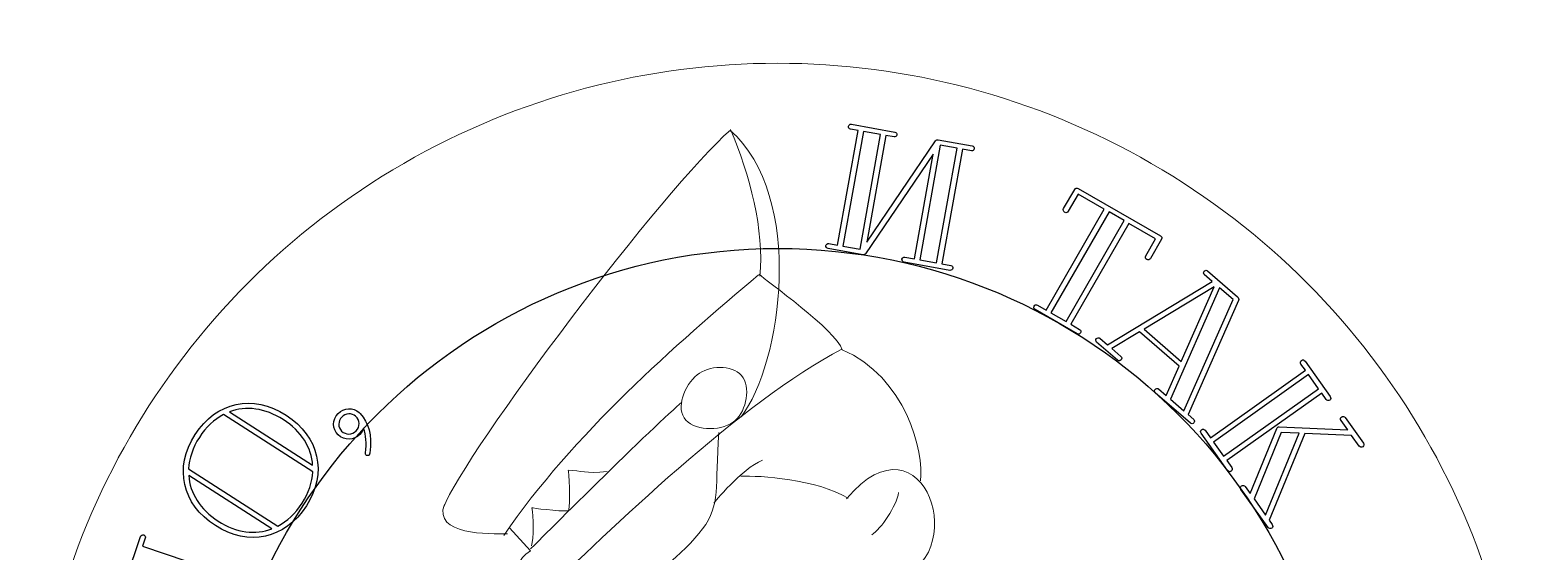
# Model space of a CAD drawing. Header units: millimetres. Extents: x -37.8 to 32.2, y 47.8 to 121.
# Drawn here: x -37.8 to 32.2, y 96.6 to 121 of the extents above; entities that cross this region are included whole.
import ezdxf

# ---------------------------------------------------------------- set-up
doc = ezdxf.new("R2010")
doc.units = ezdxf.units.MM
doc.header["$MEASUREMENT"] = 0
doc.layers.add('layer 1', color=7, linetype='Continuous')

msp = doc.modelspace()

# ---------------------------------------------------------------- linework, layer by layer
at = {"layer": 'layer 1', "color": 250}
msp.add_ellipse((-2.8405, 84.2364), major_axis=(0, 26.5), ratio=1, dxfattribs=at)
at = {"layer": 'layer 1', "lineweight": 9}
for points in [[(-20.3488, 114.7228), (-9.5198, 120.9749), (3.8222, 120.9749), (14.6512, 114.7228)], [(-5.0464, 116.2836), (-8.1364, 113.6077), (-17.4384, 101.2475), (-18.4896, 98.6035)], [(-4.5483, 102.8435), (-2.6369, 105.3602), (-1.5422, 113.1617), (-5.0783, 116.2836)], [(-5.0464, 116.3154), (-4.1544, 114.1811), (-3.4536, 111.6008), (-3.6766, 109.4345)], [(-37.8488, 84.4119), (-37.8488, 96.9162), (-31.1778, 108.4706), (-20.3488, 114.7228)], [(14.6512, 114.7228), (25.4802, 108.4706), (32.1512, 96.9162), (32.1512, 84.4119)], [(-15.6545, 97.2974), (-12.4292, 102.0365), (-7.5833, 106.2533), (-3.7403, 109.4983)], [(0.178, 105.9941), (-0.0769, 106.8861), (-3.4218, 109.2434), (-3.7085, 109.5301)], [(-13.8477, 94.5284), (-10.8969, 97.3666), (-4.4996, 103.6062), (0.1632, 106.0164)], [(0.178, 105.9941), (3.1514, 104.7327), (4.0442, 101.1749), (3.8414, 99.8459)], [(-6.6074, 104.8154), (-6.0767, 105.2569), (-4.9866, 105.3071), (-4.5367, 104.7836)], [(-7.136, 102.6888), (-7.6466, 103.258), (-7.1951, 104.3264), (-6.6074, 104.8154)], [(-4.5367, 104.7836), (-4.0757, 104.2472), (-4.3044, 103.1617), (-4.8234, 102.6811)], [(-14.4121, 96.6603), (-14.4121, 96.6603), (-8.3742, 102.702), (-7.323, 103.5302)], [(0.3885, 99.011), (4.0151, 103.3359), (6.4028, 96.1052), (2.5059, 95.2041)], [(-4.8234, 102.6811), (-5.3541, 102.1896), (-6.6531, 102.1503), (-7.136, 102.6887)], [(-6.3525, 97.6), (-5.4969, 98.7467), (-5.795, 99.5273), (-5.588, 102.1077)], [(-5.8286, 98.8082), (-5.8286, 98.8082), (-4.5221, 100.4301), (-3.5535, 100.813)], [(-12.6282, 98.4442), (-12.5087, 98.7787), (-12.6441, 100.3556), (-12.6441, 100.3556)], [(-12.6441, 100.3556), (-12.0388, 100.3343), (-11.8457, 100.1638), (-10.8283, 100.2919)], [(-4.5672, 100.0697), (-3.6774, 100.0979), (-1.0081, 99.9345), (0.4561, 99.0335)], [(-18.4427, 98.7422), (-18.9945, 97.3005), (-16.3174, 97.3724), (-15.4952, 97.3611)], [(1.5598, 97.3215), (2.0103, 97.6144), (2.7086, 98.6505), (2.8212, 99.3038)], [(-14.3643, 96.8036), (-14.2608, 97.1381), (-14.2608, 98.2212), (-14.3484, 98.5876)], [(-14.3484, 98.5876), (-14.3484, 98.5876), (-13.0821, 98.4044), (-12.6282, 98.4442)], [(-15.3996, 97.6478), (-15.3996, 97.6478), (-14.4121, 96.5647), (-14.4121, 96.5647)], [(-14.0617, 91.0058), (-12.883, 92.7579), (-8.1018, 95.2556), (-6.3525, 97.6)], [(-14.4121, 96.5647), (-15.7341, 95.7524), (-14.2528, 95.0197), (-13.7909, 94.5418)]]:
    msp.add_open_spline(points, degree=3, dxfattribs=at)
at = {"layer": 'layer 1', "color": 250}
for points, knots in [([(5.2673, 109.9445), (5.2673, 109.9445), (4.8506, 110.0189), (4.8506, 110.0189), (4.8506, 110.0189), (4.8506, 110.0189), (5.8094, 115.3865), (5.8094, 115.3865), (5.8094, 115.3865), (5.8094, 115.3865), (6.2261, 115.312), (6.2261, 115.312), (6.2261, 115.312), (6.2928, 115.3001), (6.3517, 115.3412), (6.3636, 115.4079), (6.3636, 115.4079), (6.3741, 115.4662), (6.3345, 115.5335), (6.2678, 115.5454), (6.2678, 115.5454), (6.2678, 115.5454), (4.6759, 115.8298), (4.6759, 115.8298), (4.6759, 115.8298), (4.6342, 115.8373), (4.5797, 115.8212), (4.5556, 115.7825), (4.5556, 115.7825), (4.5556, 115.7825), (1.3336, 111.0342), (1.3336, 111.0342), (1.3336, 111.0342), (1.3336, 111.0342), (2.2255, 116.0267), (2.2255, 116.0267), (2.2255, 116.0267), (2.2255, 116.0267), (2.6088, 115.9582), (2.6088, 115.9582), (2.6088, 115.9582), (2.6672, 115.9478), (2.7261, 115.9889), (2.738, 116.0556), (2.738, 116.0556), (2.7485, 116.1139), (2.7089, 116.1812), (2.6505, 116.1916), (2.6505, 116.1916), (2.6505, 116.1916), (0.6085, 116.5564), (0.6085, 116.5564), (0.6085, 116.5564), (0.5419, 116.5683), (0.4814, 116.5188), (0.471, 116.4606), (0.471, 116.4606), (0.4591, 116.3938), (0.5002, 116.3349), (0.5668, 116.323), (0.5668, 116.323), (0.5668, 116.323), (0.9253, 116.2589), (0.9253, 116.2589), (0.9253, 116.2589), (0.9253, 116.2589), (-0.0336, 110.8914), (-0.0336, 110.8914), (-0.0336, 110.8914), (-0.0336, 110.8914), (-0.442, 110.9644), (-0.442, 110.9644), (-0.442, 110.9644), (-0.5087, 110.9763), (-0.5691, 110.9268), (-0.5795, 110.8685), (-0.5795, 110.8685), (-0.5914, 110.8018), (-0.5503, 110.7429), (-0.4837, 110.731), (-0.4837, 110.731), (-0.4837, 110.731), (1.1499, 110.4391), (1.1499, 110.4391), (1.1499, 110.4391), (1.1916, 110.4317), (1.2461, 110.4478), (1.2701, 110.4864), (1.2701, 110.4864), (1.2701, 110.4864), (4.4341, 115.1505), (4.4341, 115.1505), (4.4341, 115.1505), (4.4341, 115.1505), (3.5587, 110.2497), (3.5587, 110.2497), (3.5587, 110.2497), (3.5587, 110.2497), (3.117, 110.3286), (3.117, 110.3286), (3.117, 110.3286), (3.0502, 110.3405), (2.9898, 110.2911), (2.9793, 110.2327), (2.9793, 110.2327), (2.9674, 110.1661), (3.0085, 110.1071), (3.0753, 110.0952), (3.0753, 110.0952), (3.0753, 110.0952), (5.2256, 109.7111), (5.2256, 109.7111), (5.2256, 109.7111), (5.2923, 109.6992), (5.3512, 109.7403), (5.3631, 109.8069), (5.3631, 109.8069), (5.3735, 109.8653), (5.334, 109.9326), (5.2673, 109.9445)], [0, 0, 0, 0, 0.0322581, 0.0322581, 0.0322581, 0.0322581, 0.0645161, 0.0645161, 0.0645161, 0.0645161, 0.0967742, 0.0967742, 0.0967742, 0.0967742, 0.1290323, 0.1290323, 0.1290323, 0.1290323, 0.1612903, 0.1612903, 0.1612903, 0.1612903, 0.1935484, 0.1935484, 0.1935484, 0.1935484, 0.2258065, 0.2258065, 0.2258065, 0.2258065, 0.2580645, 0.2580645, 0.2580645, 0.2580645, 0.2903226, 0.2903226, 0.2903226, 0.2903226, 0.3225806, 0.3225806, 0.3225806, 0.3225806, 0.3548387, 0.3548387, 0.3548387, 0.3548387, 0.3870968, 0.3870968, 0.3870968, 0.3870968, 0.4193548, 0.4193548, 0.4193548, 0.4193548, 0.4516129, 0.4516129, 0.4516129, 0.4516129, 0.483871, 0.483871, 0.483871, 0.483871, 0.516129, 0.516129, 0.516129, 0.516129, 0.5483871, 0.5483871, 0.5483871, 0.5483871, 0.5806452, 0.5806452, 0.5806452, 0.5806452, 0.6129032, 0.6129032, 0.6129032, 0.6129032, 0.6451613, 0.6451613, 0.6451613, 0.6451613, 0.6774194, 0.6774194, 0.6774194, 0.6774194, 0.7096774, 0.7096774, 0.7096774, 0.7096774, 0.7419355, 0.7419355, 0.7419355, 0.7419355, 0.7741935, 0.7741935, 0.7741935, 0.7741935, 0.8064516, 0.8064516, 0.8064516, 0.8064516, 0.8387097, 0.8387097, 0.8387097, 0.8387097, 0.8709677, 0.8709677, 0.8709677, 0.8709677, 0.9032258, 0.9032258, 0.9032258, 0.9032258, 0.9354839, 0.9354839, 0.9354839, 0.9354839, 1, 1, 1, 1]), ([(1.1753, 116.2143), (1.1753, 116.2143), (1.9754, 116.0713), (1.9754, 116.0713), (1.9754, 116.0713), (1.9754, 116.0713), (1.0166, 110.7038), (1.0166, 110.7038), (1.0166, 110.7038), (1.0166, 110.7038), (0.2165, 110.8467), (0.2165, 110.8467), (0.2165, 110.8467), (0.2165, 110.8467), (1.1753, 116.2143), (1.1753, 116.2143)], [0, 0, 0, 0, 0.2, 0.2, 0.2, 0.2, 0.4, 0.4, 0.4, 0.4, 0.6, 0.6, 0.6, 0.6, 1, 1, 1, 1]), ([(4.7675, 115.5726), (4.7675, 115.5726), (5.5594, 115.4311), (5.5594, 115.4311), (5.5594, 115.4311), (5.5594, 115.4311), (4.6006, 110.0636), (4.6006, 110.0636), (4.6006, 110.0636), (4.6006, 110.0636), (3.8087, 110.205), (3.8087, 110.205), (3.8087, 110.205), (3.8087, 110.205), (4.7675, 115.5726), (4.7675, 115.5726)], [0, 0, 0, 0, 0.2, 0.2, 0.2, 0.2, 0.4, 0.4, 0.4, 0.4, 0.6, 0.6, 0.6, 0.6, 1, 1, 1, 1]), ([(15.0802, 111.3331), (15.0802, 111.3331), (11.2341, 113.5447), (11.2341, 113.5447), (11.2341, 113.5447), (11.1754, 113.5784), (11.0987, 113.5639), (11.0649, 113.5053), (11.0649, 113.5053), (11.0649, 113.5053), (10.5458, 112.6025), (10.5458, 112.6025), (10.5458, 112.6025), (10.512, 112.5437), (10.5339, 112.4628), (10.5926, 112.4291), (10.5926, 112.4291), (10.6586, 112.3911), (10.7322, 112.4171), (10.766, 112.4759), (10.766, 112.4759), (10.766, 112.4759), (11.226, 113.2758), (11.226, 113.2758), (11.226, 113.2758), (11.226, 113.2758), (12.4517, 112.571), (12.4517, 112.571), (12.4517, 112.571), (12.4517, 112.571), (9.7337, 107.8443), (9.7337, 107.8443), (9.7337, 107.8443), (9.7337, 107.8443), (9.3301, 108.0764), (9.3301, 108.0764), (9.3301, 108.0764), (9.2713, 108.1101), (9.1947, 108.0956), (9.1609, 108.0368), (9.1609, 108.0368), (9.1271, 107.9782), (9.1531, 107.9046), (9.2119, 107.8708), (9.2119, 107.8708), (9.2119, 107.8708), (11.1789, 106.7397), (11.1789, 106.7397), (11.1789, 106.7397), (11.2303, 106.7102), (11.307, 106.7247), (11.3408, 106.7834), (11.3408, 106.7834), (11.3746, 106.8421), (11.3485, 106.9157), (11.2971, 106.9453), (11.2971, 106.9453), (11.2971, 106.9453), (10.8787, 107.1859), (10.8787, 107.1859), (10.8787, 107.1859), (10.8787, 107.1859), (13.5967, 111.9126), (13.5967, 111.9126), (13.5967, 111.9126), (13.5967, 111.9126), (14.8519, 111.1909), (14.8519, 111.1909), (14.8519, 111.1909), (14.8519, 111.1909), (14.3919, 110.3909), (14.3919, 110.3909), (14.3919, 110.3909), (14.3581, 110.3321), (14.3799, 110.2513), (14.4387, 110.2175), (14.4387, 110.2175), (14.4974, 110.1837), (14.5783, 110.2055), (14.6121, 110.2643), (14.6121, 110.2643), (14.6121, 110.2643), (15.1312, 111.1671), (15.1312, 111.1671), (15.1312, 111.1671), (15.1649, 111.2258), (15.1389, 111.2994), (15.0802, 111.3331)], [0, 0, 0, 0, 0.0434783, 0.0434783, 0.0434783, 0.0434783, 0.0869565, 0.0869565, 0.0869565, 0.0869565, 0.1304348, 0.1304348, 0.1304348, 0.1304348, 0.173913, 0.173913, 0.173913, 0.173913, 0.2173913, 0.2173913, 0.2173913, 0.2173913, 0.2608696, 0.2608696, 0.2608696, 0.2608696, 0.3043478, 0.3043478, 0.3043478, 0.3043478, 0.3478261, 0.3478261, 0.3478261, 0.3478261, 0.3913043, 0.3913043, 0.3913043, 0.3913043, 0.4347826, 0.4347826, 0.4347826, 0.4347826, 0.4782609, 0.4782609, 0.4782609, 0.4782609, 0.5217391, 0.5217391, 0.5217391, 0.5217391, 0.5652174, 0.5652174, 0.5652174, 0.5652174, 0.6086957, 0.6086957, 0.6086957, 0.6086957, 0.6521739, 0.6521739, 0.6521739, 0.6521739, 0.6956522, 0.6956522, 0.6956522, 0.6956522, 0.7391304, 0.7391304, 0.7391304, 0.7391304, 0.7826087, 0.7826087, 0.7826087, 0.7826087, 0.826087, 0.826087, 0.826087, 0.826087, 0.8695652, 0.8695652, 0.8695652, 0.8695652, 0.9130435, 0.9130435, 0.9130435, 0.9130435, 1, 1, 1, 1]), ([(10.6585, 107.3125), (10.6585, 107.3125), (9.9539, 107.7176), (9.9539, 107.7176), (9.9539, 107.7176), (9.9539, 107.7176), (12.6719, 112.4444), (12.6719, 112.4444), (12.6719, 112.4444), (12.6719, 112.4444), (13.3765, 112.0392), (13.3765, 112.0392), (13.3765, 112.0392), (13.3765, 112.0392), (10.6585, 107.3125), (10.6585, 107.3125)], [0, 0, 0, 0, 0.2, 0.2, 0.2, 0.2, 0.4, 0.4, 0.4, 0.4, 0.6, 0.6, 0.6, 0.6, 1, 1, 1, 1]), ([(16.6357, 102.7293), (16.6357, 102.7293), (16.3733, 102.9566), (16.3733, 102.9566), (16.3733, 102.9566), (16.3733, 102.9566), (18.7274, 108.2992), (18.7274, 108.2992), (18.7274, 108.2992), (18.7581, 108.3734), (18.7419, 108.4323), (18.6907, 108.4767), (18.6907, 108.4767), (18.6907, 108.4767), (17.2892, 109.6907), (17.2892, 109.6907), (17.2892, 109.6907), (17.2444, 109.7295), (17.1727, 109.7244), (17.1284, 109.6732), (17.1284, 109.6732), (17.084, 109.622), (17.0891, 109.5503), (17.134, 109.5115), (17.134, 109.5115), (17.134, 109.5115), (17.5052, 109.1899), (17.5052, 109.1899), (17.5052, 109.1899), (17.5052, 109.1899), (12.604, 106.2218), (12.604, 106.2218), (12.604, 106.2218), (12.604, 106.2218), (12.2457, 106.5322), (12.2457, 106.5322), (12.2457, 106.5322), (12.2008, 106.571), (12.1236, 106.5595), (12.0848, 106.5146), (12.0848, 106.5146), (12.0405, 106.4635), (12.0456, 106.3918), (12.0904, 106.353), (12.0904, 106.353), (12.0904, 106.353), (13.0759, 105.4993), (13.0759, 105.4993), (13.0759, 105.4993), (13.1207, 105.4605), (13.1924, 105.4656), (13.2367, 105.5168), (13.2367, 105.5168), (13.2755, 105.5616), (13.276, 105.6397), (13.2311, 105.6785), (13.2311, 105.6785), (13.2311, 105.6785), (12.8024, 106.0499), (12.8024, 106.0499), (12.8024, 106.0499), (12.8024, 106.0499), (14.0967, 106.8329), (14.0967, 106.8329), (14.0967, 106.8329), (14.0967, 106.8329), (15.9526, 105.2253), (15.9526, 105.2253), (15.9526, 105.2253), (15.9526, 105.2253), (15.3494, 103.8436), (15.3494, 103.8436), (15.3494, 103.8436), (15.3494, 103.8436), (14.991, 104.154), (14.991, 104.154), (14.991, 104.154), (14.9462, 104.1928), (14.869, 104.1813), (14.8302, 104.1365), (14.8302, 104.1365), (14.7858, 104.0853), (14.791, 104.0136), (14.8358, 103.9748), (14.8358, 103.9748), (14.8358, 103.9748), (16.4804, 102.5501), (16.4804, 102.5501), (16.4804, 102.5501), (16.5253, 102.5113), (16.5969, 102.5164), (16.6412, 102.5676), (16.6412, 102.5676), (16.6801, 102.6124), (16.6805, 102.6905), (16.6357, 102.7293)], [0, 0, 0, 0, 0.04, 0.04, 0.04, 0.04, 0.08, 0.08, 0.08, 0.08, 0.12, 0.12, 0.12, 0.12, 0.16, 0.16, 0.16, 0.16, 0.2, 0.2, 0.2, 0.2, 0.24, 0.24, 0.24, 0.24, 0.28, 0.28, 0.28, 0.28, 0.32, 0.32, 0.32, 0.32, 0.36, 0.36, 0.36, 0.36, 0.4, 0.4, 0.4, 0.4, 0.44, 0.44, 0.44, 0.44, 0.48, 0.48, 0.48, 0.48, 0.52, 0.52, 0.52, 0.52, 0.56, 0.56, 0.56, 0.56, 0.6, 0.6, 0.6, 0.6, 0.64, 0.64, 0.64, 0.64, 0.68, 0.68, 0.68, 0.68, 0.72, 0.72, 0.72, 0.72, 0.76, 0.76, 0.76, 0.76, 0.8, 0.8, 0.8, 0.8, 0.84, 0.84, 0.84, 0.84, 0.88, 0.88, 0.88, 0.88, 0.92, 0.92, 0.92, 0.92, 1, 1, 1, 1]), ([(14.3096, 106.9623), (14.3096, 106.9623), (17.5948, 108.9443), (17.5948, 108.9443), (17.5948, 108.9443), (17.5948, 108.9443), (16.0566, 105.4489), (16.0566, 105.4489), (16.0566, 105.4489), (16.0566, 105.4489), (14.3096, 106.9623), (14.3096, 106.9623)], [0, 0, 0, 0, 0.25, 0.25, 0.25, 0.25, 0.5, 0.5, 0.5, 0.5, 1, 1, 1, 1]), ([(17.8507, 108.8906), (17.8507, 108.8906), (18.4778, 108.3473), (18.4778, 108.3473), (18.4778, 108.3473), (18.4778, 108.3473), (16.1749, 103.1285), (16.1749, 103.1285), (16.1749, 103.1285), (16.1749, 103.1285), (15.5478, 103.6717), (15.5478, 103.6717), (15.5478, 103.6717), (15.5478, 103.6717), (17.8507, 108.8906), (17.8507, 108.8906)], [0, 0, 0, 0, 0.2, 0.2, 0.2, 0.2, 0.4, 0.4, 0.4, 0.4, 0.6, 0.6, 0.6, 0.6, 1, 1, 1, 1]), ([(18.4157, 100.4716), (18.4157, 100.4716), (18.185, 100.7959), (18.185, 100.7959), (18.185, 100.7959), (18.185, 100.7959), (22.6284, 103.9559), (22.6284, 103.9559), (22.6284, 103.9559), (22.6284, 103.9559), (22.8345, 103.6661), (22.8345, 103.6661), (22.8345, 103.6661), (22.8738, 103.6109), (22.9495, 103.5921), (23.0048, 103.6314), (23.0048, 103.6314), (23.0599, 103.6706), (23.067, 103.7483), (23.0277, 103.8035), (23.0277, 103.8035), (23.0277, 103.8035), (21.8501, 105.4595), (21.8501, 105.4595), (21.8501, 105.4595), (21.8108, 105.5147), (21.7351, 105.5335), (21.6799, 105.4943), (21.6799, 105.4943), (21.6247, 105.455), (21.6176, 105.3772), (21.6569, 105.3221), (21.6569, 105.3221), (21.6569, 105.3221), (21.863, 105.0323), (21.863, 105.0323), (21.863, 105.0323), (21.863, 105.0323), (17.4195, 101.8723), (17.4195, 101.8723), (17.4195, 101.8723), (17.4195, 101.8723), (17.1742, 102.2172), (17.1742, 102.2172), (17.1742, 102.2172), (17.1398, 102.2656), (17.0641, 102.2844), (17.0089, 102.2451), (17.0089, 102.2451), (16.9537, 102.2058), (16.9466, 102.1281), (16.981, 102.0798), (16.981, 102.0798), (16.981, 102.0798), (18.2224, 100.3341), (18.2224, 100.3341), (18.2224, 100.3341), (18.2617, 100.279), (18.3374, 100.2601), (18.3926, 100.2993), (18.3926, 100.2993), (18.4479, 100.3386), (18.4549, 100.4164), (18.4157, 100.4716)], [0, 0, 0, 0, 0.0588235, 0.0588235, 0.0588235, 0.0588235, 0.1176471, 0.1176471, 0.1176471, 0.1176471, 0.1764706, 0.1764706, 0.1764706, 0.1764706, 0.2352941, 0.2352941, 0.2352941, 0.2352941, 0.2941176, 0.2941176, 0.2941176, 0.2941176, 0.3529412, 0.3529412, 0.3529412, 0.3529412, 0.4117647, 0.4117647, 0.4117647, 0.4117647, 0.4705882, 0.4705882, 0.4705882, 0.4705882, 0.5294118, 0.5294118, 0.5294118, 0.5294118, 0.5882353, 0.5882353, 0.5882353, 0.5882353, 0.6470588, 0.6470588, 0.6470588, 0.6470588, 0.7058824, 0.7058824, 0.7058824, 0.7058824, 0.7647059, 0.7647059, 0.7647059, 0.7647059, 0.8235294, 0.8235294, 0.8235294, 0.8235294, 0.8823529, 0.8823529, 0.8823529, 0.8823529, 1, 1, 1, 1]), ([(22.0102, 104.8253), (22.0102, 104.8253), (22.4812, 104.1629), (22.4812, 104.1629), (22.4812, 104.1629), (22.4812, 104.1629), (18.0378, 101.0029), (18.0378, 101.0029), (18.0378, 101.0029), (18.0378, 101.0029), (17.5667, 101.6653), (17.5667, 101.6653), (17.5667, 101.6653), (17.5667, 101.6653), (22.0102, 104.8253), (22.0102, 104.8253)], [0, 0, 0, 0, 0.2, 0.2, 0.2, 0.2, 0.4, 0.4, 0.4, 0.4, 0.6, 0.6, 0.6, 0.6, 1, 1, 1, 1]), ([(-30.1162, 102.0156), (-31.1122, 100.4617), (-30.7269, 98.7565), (-29.1658, 97.7558), (-29.1658, 97.7558), (-27.6119, 96.7598), (-25.9016, 97.1217), (-24.9056, 98.6756), (-24.9056, 98.6756), (-23.9141, 100.2224), (-24.2993, 101.9276), (-25.8532, 102.9236), (-25.8532, 102.9236), (-27.4143, 103.9243), (-29.1247, 103.5624), (-30.1162, 102.0156)], [0, 0, 0, 0, 0.2, 0.2, 0.2, 0.2, 0.4, 0.4, 0.4, 0.4, 0.6, 0.6, 0.6, 0.6, 1, 1, 1, 1]), ([(-26.2366, 97.7287), (-26.2366, 97.7287), (-30.4208, 100.4107), (-30.4208, 100.4107), (-30.4208, 100.4107), (-30.3919, 100.895), (-30.2272, 101.4029), (-29.9166, 101.8876), (-29.9166, 101.8876), (-29.6059, 102.3723), (-29.2176, 102.7269), (-28.7897, 102.9554), (-28.7897, 102.9554), (-28.7897, 102.9554), (-24.6055, 100.2734), (-24.6055, 100.2734), (-24.6055, 100.2734), (-24.6343, 99.789), (-24.7945, 99.2882), (-25.1052, 98.8035), (-25.1052, 98.8035), (-25.4158, 98.3188), (-25.8086, 97.9571), (-26.2366, 97.7287)], [0, 0, 0, 0, 0.1428571, 0.1428571, 0.1428571, 0.1428571, 0.2857143, 0.2857143, 0.2857143, 0.2857143, 0.4285714, 0.4285714, 0.4285714, 0.4285714, 0.5714286, 0.5714286, 0.5714286, 0.5714286, 0.7142857, 0.7142857, 0.7142857, 0.7142857, 1, 1, 1, 1]), ([(-24.6109, 100.5786), (-24.6109, 100.5786), (-28.51, 103.0778), (-28.51, 103.0778), (-28.51, 103.0778), (-27.7356, 103.376), (-26.8411, 103.2652), (-25.9858, 102.7169), (-25.9858, 102.7169), (-25.1376, 102.1732), (-24.6634, 101.4067), (-24.6109, 100.5786)], [0, 0, 0, 0, 0.25, 0.25, 0.25, 0.25, 0.5, 0.5, 0.5, 0.5, 1, 1, 1, 1]), ([(-22.4348, 103.046), (-22.7106, 103.3089), (-23.1532, 103.2864), (-23.422, 103.0045), (-23.422, 103.0045), (-23.6965, 102.7166), (-23.698, 102.2733), (-23.4223, 102.0104), (-23.4223, 102.0104), (-23.122, 101.7241), (-22.6732, 101.7408), (-22.3986, 102.0288), (-22.3986, 102.0288), (-22.3168, 102.1145), (-22.2592, 102.2118), (-22.2318, 102.3142), (-22.2318, 102.3142), (-22.1102, 101.9878), (-22.0833, 101.6111), (-22.1384, 101.1607), (-22.1384, 101.1607), (-22.1484, 101.0765), (-22.1055, 101.0357), (-22.0515, 101.031), (-22.0515, 101.031), (-21.9736, 101.0269), (-21.9507, 101.0753), (-21.9404, 101.1474), (-21.9404, 101.1474), (-21.8118, 102.0308), (-21.9983, 102.5713), (-22.3858, 102.9992), (-22.3858, 102.9992), (-22.3858, 102.9992), (-22.4348, 103.046), (-22.4348, 103.046)], [0, 0, 0, 0, 0.1, 0.1, 0.1, 0.1, 0.2, 0.2, 0.2, 0.2, 0.3, 0.3, 0.3, 0.3, 0.4, 0.4, 0.4, 0.4, 0.5, 0.5, 0.5, 0.5, 0.6, 0.6, 0.6, 0.6, 0.7, 0.7, 0.7, 0.7, 0.8, 0.8, 0.8, 0.8, 1, 1, 1, 1]), ([(-23.2587, 102.182), (-23.4302, 102.3456), (-23.4315, 102.651), (-23.2504, 102.8409), (-23.2504, 102.8409), (-23.0751, 103.0248), (-22.77, 103.038), (-22.5985, 102.8744), (-22.5985, 102.8744), (-22.4023, 102.6874), (-22.3833, 102.3885), (-22.5702, 102.1924), (-22.5702, 102.1924), (-22.763, 101.9902), (-23.0625, 101.995), (-23.2587, 102.182)], [0, 0, 0, 0, 0.2, 0.2, 0.2, 0.2, 0.4, 0.4, 0.4, 0.4, 0.6, 0.6, 0.6, 0.6, 1, 1, 1, 1]), ([(20.3097, 97.8083), (20.3097, 97.8083), (20.1723, 98.0014), (20.1723, 98.0014), (20.1723, 98.0014), (20.1723, 98.0014), (21.8371, 102.0737), (21.8371, 102.0737), (21.8371, 102.0737), (21.8371, 102.0737), (24.0318, 101.9825), (24.0318, 101.9825), (24.0318, 101.9825), (24.0318, 101.9825), (24.39, 101.4788), (24.39, 101.4788), (24.39, 101.4788), (24.4293, 101.4237), (24.5001, 101.4117), (24.5554, 101.451), (24.5554, 101.451), (24.6105, 101.4902), (24.6225, 101.5611), (24.5833, 101.6162), (24.5833, 101.6162), (24.5833, 101.6162), (23.7295, 102.8168), (23.7295, 102.8168), (23.7295, 102.8168), (23.6902, 102.8721), (23.6193, 102.884), (23.5642, 102.8448), (23.5642, 102.8448), (23.5089, 102.8055), (23.4969, 102.7346), (23.5362, 102.6794), (23.5362, 102.6794), (23.5362, 102.6794), (23.8503, 102.2378), (23.8503, 102.2378), (23.8503, 102.2378), (23.8503, 102.2378), (20.6439, 102.3783), (20.6439, 102.3783), (20.6439, 102.3783), (20.6203, 102.3823), (20.5947, 102.3745), (20.574, 102.3598), (20.574, 102.3598), (20.5533, 102.345), (20.5375, 102.3234), (20.5266, 102.2949), (20.5266, 102.2949), (20.5266, 102.2949), (19.2842, 99.2503), (19.2842, 99.2503), (19.2842, 99.2503), (19.2842, 99.2503), (19.0437, 99.5884), (19.0437, 99.5884), (19.0437, 99.5884), (19.0045, 99.6436), (18.9336, 99.6555), (18.8784, 99.6162), (18.8784, 99.6162), (18.8232, 99.577), (18.8113, 99.5062), (18.8505, 99.451), (18.8505, 99.451), (18.8505, 99.451), (20.1165, 97.6709), (20.1165, 97.6709), (20.1165, 97.6709), (20.1558, 97.6156), (20.2315, 97.5968), (20.2866, 97.636), (20.2866, 97.636), (20.3419, 97.6753), (20.349, 97.753), (20.3097, 97.8083)], [0, 0, 0, 0, 0.047619, 0.047619, 0.047619, 0.047619, 0.0952381, 0.0952381, 0.0952381, 0.0952381, 0.1428571, 0.1428571, 0.1428571, 0.1428571, 0.1904762, 0.1904762, 0.1904762, 0.1904762, 0.2380952, 0.2380952, 0.2380952, 0.2380952, 0.2857143, 0.2857143, 0.2857143, 0.2857143, 0.3333333, 0.3333333, 0.3333333, 0.3333333, 0.3809524, 0.3809524, 0.3809524, 0.3809524, 0.4285714, 0.4285714, 0.4285714, 0.4285714, 0.4761905, 0.4761905, 0.4761905, 0.4761905, 0.5238095, 0.5238095, 0.5238095, 0.5238095, 0.5714286, 0.5714286, 0.5714286, 0.5714286, 0.6190476, 0.6190476, 0.6190476, 0.6190476, 0.6666667, 0.6666667, 0.6666667, 0.6666667, 0.7142857, 0.7142857, 0.7142857, 0.7142857, 0.7619048, 0.7619048, 0.7619048, 0.7619048, 0.8095238, 0.8095238, 0.8095238, 0.8095238, 0.8571429, 0.8571429, 0.8571429, 0.8571429, 0.9047619, 0.9047619, 0.9047619, 0.9047619, 1, 1, 1, 1]), ([(20.7271, 102.1153), (20.7271, 102.1153), (21.5783, 102.087), (21.5783, 102.087), (21.5783, 102.087), (21.5783, 102.087), (20.0055, 98.236), (20.0055, 98.236), (20.0055, 98.236), (20.0055, 98.236), (19.4608, 99.0019), (19.4608, 99.0019), (19.4608, 99.0019), (19.4608, 99.0019), (20.7271, 102.1153), (20.7271, 102.1153)], [0, 0, 0, 0, 0.2, 0.2, 0.2, 0.2, 0.4, 0.4, 0.4, 0.4, 0.6, 0.6, 0.6, 0.6, 1, 1, 1, 1]), ([(-29.0333, 97.9625), (-29.8816, 98.5062), (-30.3557, 99.2728), (-30.4153, 100.1055), (-30.4153, 100.1055), (-30.4153, 100.1055), (-26.5162, 97.6062), (-26.5162, 97.6062), (-26.5162, 97.6062), (-27.2906, 97.3081), (-28.1851, 97.4188), (-29.0333, 97.9625)], [0, 0, 0, 0, 0.25, 0.25, 0.25, 0.25, 0.5, 0.5, 0.5, 0.5, 1, 1, 1, 1]), ([(-27.2724, 95.4475), (-27.2724, 95.4475), (-27.4081, 95.0466), (-27.4081, 95.0466), (-27.4081, 95.0466), (-27.4081, 95.0466), (-32.5729, 96.7941), (-32.5729, 96.7941), (-32.5729, 96.7941), (-32.5729, 96.7941), (-32.4481, 97.1629), (-32.4481, 97.1629), (-32.4481, 97.1629), (-32.4264, 97.2271), (-32.4556, 97.2995), (-32.5198, 97.3212), (-32.5198, 97.3212), (-32.5839, 97.3429), (-32.651, 97.3031), (-32.6727, 97.2389), (-32.6727, 97.2389), (-32.6727, 97.2389), (-33.3321, 95.29), (-33.3321, 95.29), (-33.3321, 95.29), (-33.3538, 95.2259), (-33.3247, 95.1535), (-33.2606, 95.1318), (-33.2606, 95.1318), (-33.1963, 95.11), (-33.1292, 95.1499), (-33.1075, 95.2141), (-33.1075, 95.2141), (-33.1075, 95.2141), (-32.9962, 95.5429), (-32.9962, 95.5429), (-32.9962, 95.5429), (-32.9962, 95.5429), (-30.6464, 94.7479), (-30.6464, 94.7479), (-30.6464, 94.7479), (-30.6464, 94.7479), (-31.3357, 92.7107), (-31.3357, 92.7107), (-31.3357, 92.7107), (-31.3357, 92.7107), (-33.6855, 93.5058), (-33.6855, 93.5058), (-33.6855, 93.5058), (-33.6855, 93.5058), (-33.5525, 93.8988), (-33.5525, 93.8988), (-33.5525, 93.8988), (-33.5308, 93.9629), (-33.5627, 94.0273), (-33.6269, 94.0491), (-33.6269, 94.0491), (-33.691, 94.0708), (-33.7554, 94.0389), (-33.7771, 93.9748), (-33.7771, 93.9748), (-33.7771, 93.9748), (-34.4528, 91.9778), (-34.4528, 91.9778), (-34.4528, 91.9778), (-34.4799, 91.8976), (-34.4481, 91.8332), (-34.384, 91.8115), (-34.384, 91.8115), (-34.3197, 91.7897), (-34.2553, 91.8216), (-34.2282, 91.9018), (-34.2282, 91.9018), (-34.2282, 91.9018), (-34.1088, 92.2547), (-34.1088, 92.2547), (-34.1088, 92.2547), (-34.1088, 92.2547), (-28.9439, 90.5072), (-28.9439, 90.5072), (-28.9439, 90.5072), (-28.9439, 90.5072), (-29.0905, 90.0741), (-29.0905, 90.0741), (-29.0905, 90.0741), (-29.1122, 90.0099), (-29.0803, 89.9455), (-29.0161, 89.9238), (-29.0161, 89.9238), (-28.9439, 89.8994), (-28.8876, 89.934), (-28.8659, 89.9981), (-28.8659, 89.9981), (-28.8659, 89.9981), (-28.1359, 92.1554), (-28.1359, 92.1554), (-28.1359, 92.1554), (-28.1142, 92.2197), (-28.138, 92.2813), (-28.2102, 92.3058), (-28.2102, 92.3058), (-28.2744, 92.3275), (-28.3388, 92.2957), (-28.3605, 92.2314), (-28.3605, 92.2314), (-28.3605, 92.2314), (-28.5206, 91.7583), (-28.5206, 91.7583), (-28.5206, 91.7583), (-28.5206, 91.7583), (-31.1111, 92.6347), (-31.1111, 92.6347), (-31.1111, 92.6347), (-31.1111, 92.6347), (-30.4218, 94.6719), (-30.4218, 94.6719), (-30.4218, 94.6719), (-30.4218, 94.6719), (-27.8314, 93.7954), (-27.8314, 93.7954), (-27.8314, 93.7954), (-27.8314, 93.7954), (-27.9861, 93.3382), (-27.9861, 93.3382), (-27.9861, 93.3382), (-28.0078, 93.2741), (-27.9787, 93.2016), (-27.9144, 93.1799), (-27.9144, 93.1799), (-27.8503, 93.1582), (-27.7832, 93.1981), (-27.7615, 93.2622), (-27.7615, 93.2622), (-27.7615, 93.2622), (-27.0478, 95.3716), (-27.0478, 95.3716), (-27.0478, 95.3716), (-27.0261, 95.4357), (-27.0552, 95.5081), (-27.1193, 95.5298), (-27.1193, 95.5298), (-27.1836, 95.5516), (-27.2507, 95.5117), (-27.2724, 95.4475)], [0, 0, 0, 0, 0.027027, 0.027027, 0.027027, 0.027027, 0.0540541, 0.0540541, 0.0540541, 0.0540541, 0.0810811, 0.0810811, 0.0810811, 0.0810811, 0.1081081, 0.1081081, 0.1081081, 0.1081081, 0.1351351, 0.1351351, 0.1351351, 0.1351351, 0.1621622, 0.1621622, 0.1621622, 0.1621622, 0.1891892, 0.1891892, 0.1891892, 0.1891892, 0.2162162, 0.2162162, 0.2162162, 0.2162162, 0.2432432, 0.2432432, 0.2432432, 0.2432432, 0.2702703, 0.2702703, 0.2702703, 0.2702703, 0.2972973, 0.2972973, 0.2972973, 0.2972973, 0.3243243, 0.3243243, 0.3243243, 0.3243243, 0.3513514, 0.3513514, 0.3513514, 0.3513514, 0.3783784, 0.3783784, 0.3783784, 0.3783784, 0.4054054, 0.4054054, 0.4054054, 0.4054054, 0.4324324, 0.4324324, 0.4324324, 0.4324324, 0.4594595, 0.4594595, 0.4594595, 0.4594595, 0.4864865, 0.4864865, 0.4864865, 0.4864865, 0.5135135, 0.5135135, 0.5135135, 0.5135135, 0.5405405, 0.5405405, 0.5405405, 0.5405405, 0.5675676, 0.5675676, 0.5675676, 0.5675676, 0.5945946, 0.5945946, 0.5945946, 0.5945946, 0.6216216, 0.6216216, 0.6216216, 0.6216216, 0.6486486, 0.6486486, 0.6486486, 0.6486486, 0.6756757, 0.6756757, 0.6756757, 0.6756757, 0.7027027, 0.7027027, 0.7027027, 0.7027027, 0.7297297, 0.7297297, 0.7297297, 0.7297297, 0.7567568, 0.7567568, 0.7567568, 0.7567568, 0.7837838, 0.7837838, 0.7837838, 0.7837838, 0.8108108, 0.8108108, 0.8108108, 0.8108108, 0.8378378, 0.8378378, 0.8378378, 0.8378378, 0.8648649, 0.8648649, 0.8648649, 0.8648649, 0.8918919, 0.8918919, 0.8918919, 0.8918919, 0.9189189, 0.9189189, 0.9189189, 0.9189189, 0.9459459, 0.9459459, 0.9459459, 0.9459459, 1, 1, 1, 1])]:
    msp.add_open_spline(points, degree=3, knots=knots, dxfattribs=at)
at = {"layer": 'layer 1', "lineweight": 9}
msp.add_open_spline([(-7.136, 102.6887), (-7.136, 102.6887), (-7.136, 102.6887), (-7.136, 102.6887), (-7.136, 102.6887), (-7.136, 102.6887), (-7.136, 102.6887), (-7.136, 102.6887)], degree=3, knots=[0, 0, 0, 0, 0.3333333, 0.3333333, 0.3333333, 0.3333333, 1, 1, 1, 1], dxfattribs=at)

doc.saveas('drawing.dxf')
